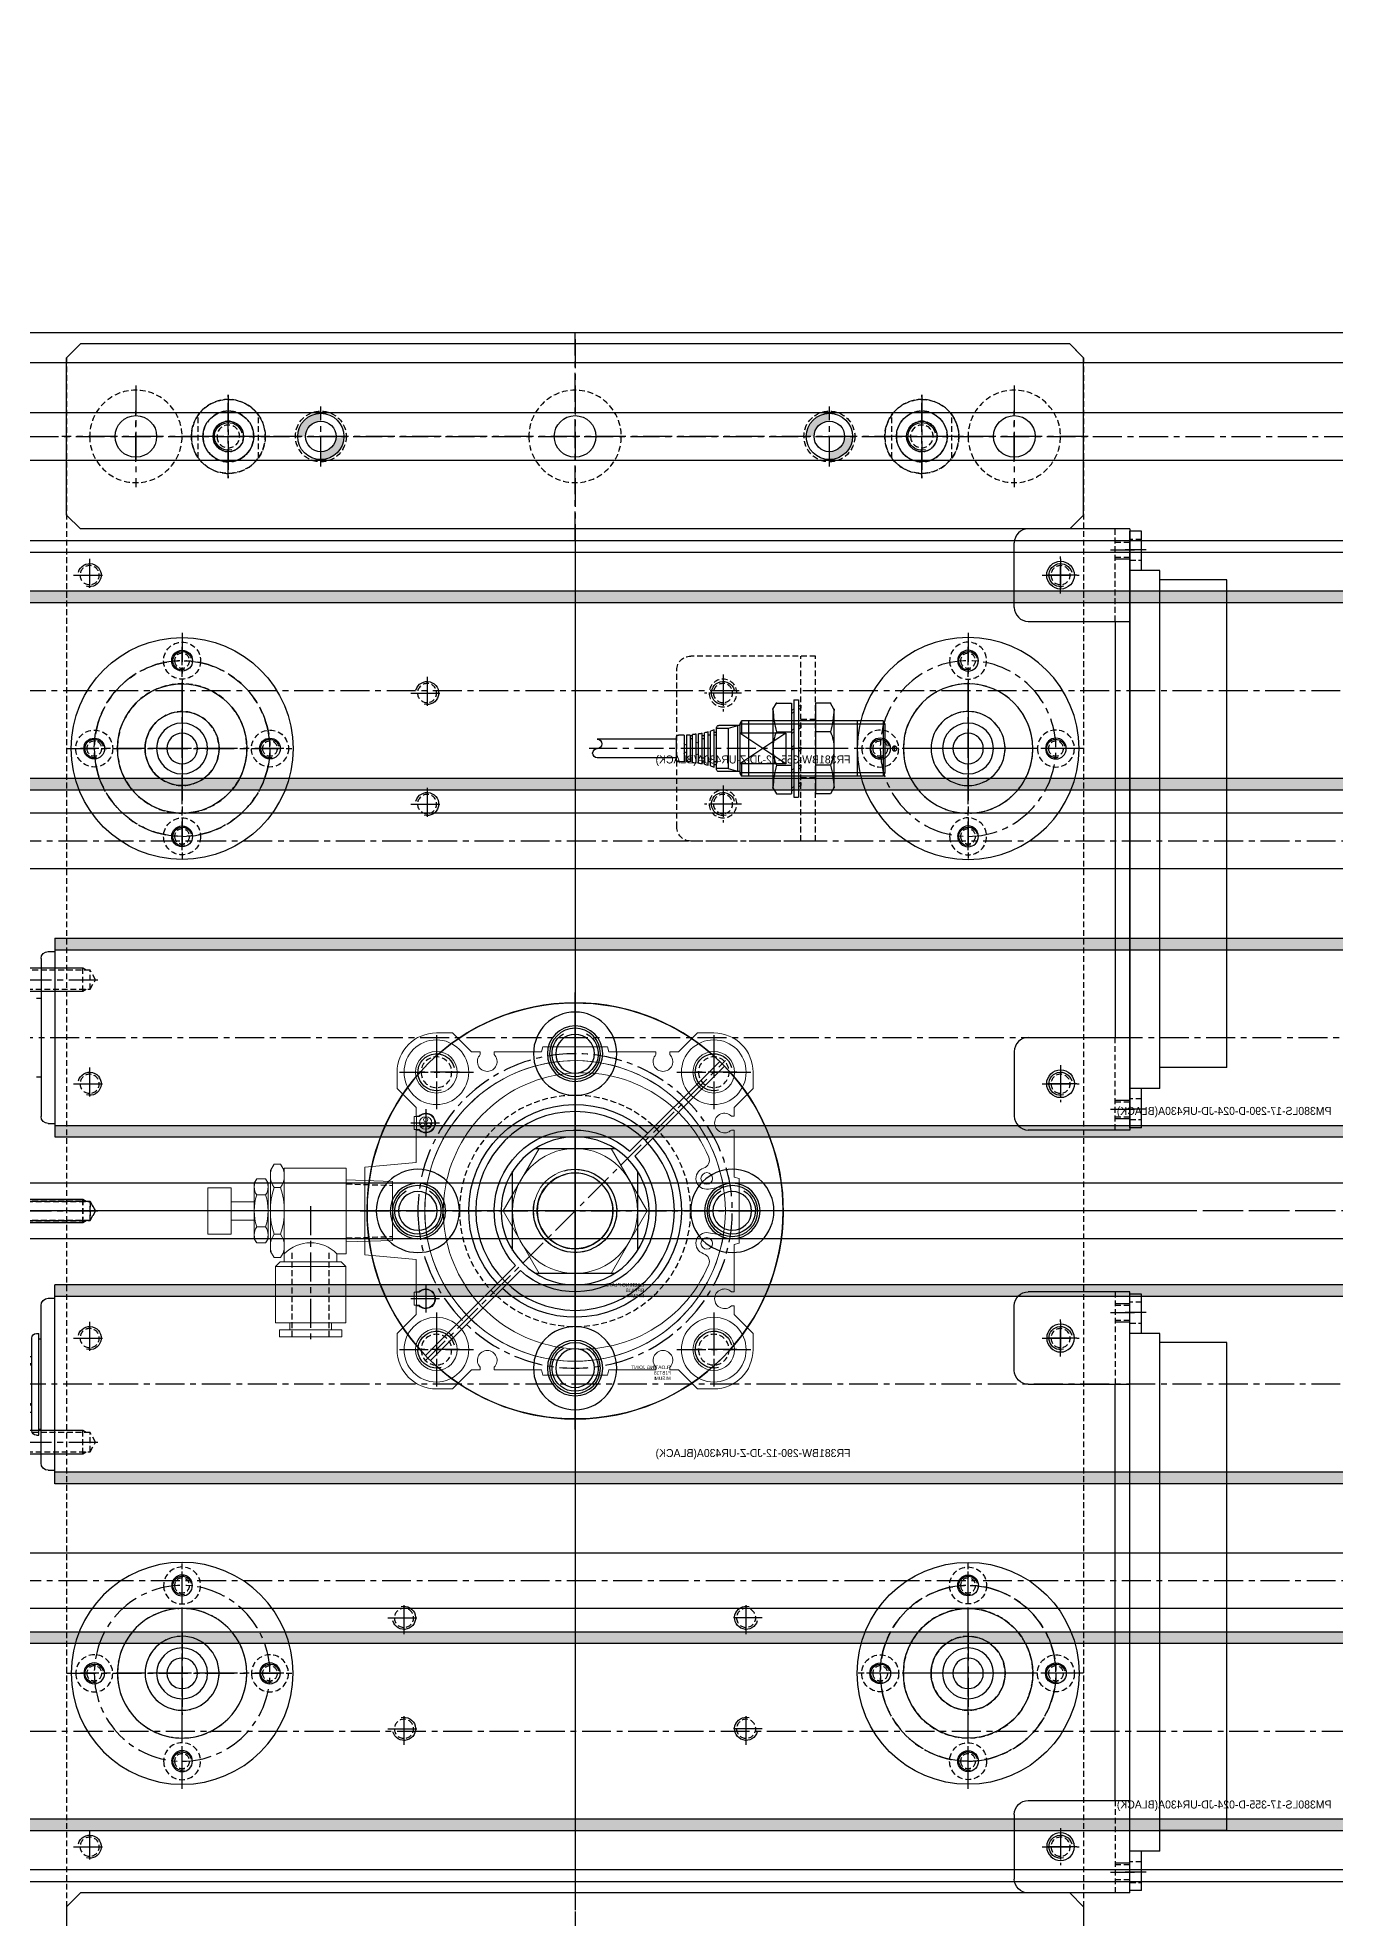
# Model space of a CAD drawing. Header units: inches. Extents: x 0 to 77285, y -118 to 40065.
# Drawn here: x 13046.4 to 13327.1, y 23027.6 to 23434.3 of the extents above; entities that cross this region are included whole.
import ezdxf
from ezdxf.enums import TextEntityAlignment as Align

# ---------------------------------------------------------------- set-up
doc = ezdxf.new("R2010")
doc.units = ezdxf.units.IN
doc.header["$LTSCALE"] = 5
doc.header["$MEASUREMENT"] = 0
doc.linetypes.add('CENTER', pattern=[2, 1.25, -0.25, 0.25, -0.25])
doc.linetypes.add('HIDDEN', pattern=[0.375, 0.25, -0.125])
for name, color, linetype in [('11', 1, 'CENTER'), ('22', 2, 'HIDDEN'), ('44', 4, 'Continuous'), ('55', 5, 'Continuous'), ('77', 40, 'HIDDEN'), ('99', 181, 'Continuous'), ('A', 8, 'Continuous'), ('AREA-HAT', 7, 'Continuous'), ('B', 123, 'Continuous'), ('BOM-T', 4, 'Continuous'), ('G', 231, 'Continuous'), ('T', 3, 'Continuous'), ('Y', 60, 'Continuous')]:
    doc.layers.add(name, color=color, linetype=linetype)
doc.layers.add('88', color=35, linetype='Continuous', lineweight=5)
doc.styles.add('SCI', font='')
doc.styles.get("Standard").update_dxf_attribs({"font": 'arial.ttf'})
doc.styles.get('SCI').set_extended_font_data('Gulim')
doc.dimstyles.new('SCH', dxfattribs={"dimtxt": 2.5, "dimasz": 2, "dimexe": 1.25, "dimexo": 0.625, "dimtad": 1, "dimdec": 8, "dimtxsty": 'SCI', "dimcen": 2.5, "dimclrd": 4, "dimclre": 4, "dimclrt": 7, "dimadec": 8, "dimazin": 2, "dimtfac": 1, "dimtdec": 8, "dimtmove": 0, "dimatfit": 3, "dimfxl": 1, "dimarcsym": 0})

# ---------------------------------------------------------------- blocks, each defined once
blk = doc.blocks.new('A$C9b97bfdd')
h = blk.add_hatch(color=256)
h.dxf.hatch_style = 1
h.paths.add_polyline_path([(355, 21.5), (0, 21.5), (0, 19), (355, 19)])
h.paths.add_polyline_path([(355, -19), (0, -19), (0, -21.5), (355, -21.5)])
for p, q in [((355, 21.5), (0, 21.5)), ((355, 19), (0, 19)), ((355, -19), (0, -19)), ((355, -21.5), (0, -21.5))]:
    blk.add_line(p, q)
at = {"layer": '11'}
blk.add_line((376, 0), (-23, 0), dxfattribs=at)
at = {"layer": '44', "style": 'SCI'}
blk.add_text('PM380LS-17-355-D-024-JD-UR430A(BLACK)', height=1.7308, dxfattribs=at).set_placement((37.11, -15.87), align=Align.MIDDLE_CENTER)
blk = doc.blocks.new('A$C42c8eb8e')
h = blk.add_hatch(color=256)
h.dxf.hatch_style = 1
h.paths.add_polyline_path([(295, -19), (5, -19), (5, -21.5), (295, -21.5)])
h.paths.add_polyline_path([(295, 21.5), (5, 21.5), (5, 19), (295, 19)])
for p, q in [((295, 21.5), (5, 21.5)), ((295, 21.5), (295, -21.5)), ((295, 19), (5, 19)), ((296.46, 18.6), (295, 18.6)), ((298, 17.06), (298, -17.06)), ((299, 8.5), (298, 8.5)), ((299, -8.5), (298, -8.5)), ((295, -19), (5, -19)), ((296.46, -18.6), (295, -18.6)), ((295, -21.5), (5, -21.5))]:
    blk.add_line(p, q)
for centre, start, end in [((296.46, 17.06), 0, 90), ((296.46, -17.06), 270, 0)]:
    blk.add_arc(centre, 1.54, start, end)
at = {"layer": '11'}
blk.add_line((316, 0), (-18, 0), dxfattribs=at)
at = {"layer": '44', "style": 'SCI'}
blk.add_text('PM380LS-17-290-D-024-JD-UR430A(BLACK)', height=1.7308, dxfattribs=at).set_placement((42.11, -15.87), align=Align.MIDDLE_CENTER)
blk = doc.blocks.new('A$C2e1bd1ee')
h = blk.add_hatch(color=256)
h.dxf.hatch_style = 1
h.paths.add_polyline_path([(355, 21.5), (0, 21.5), (0, 19), (355, 19)])
h.paths.add_polyline_path([(355, -19), (0, -19), (0, -21.5), (355, -21.5)])
for p, q in [((0, -21.5), (0, 21.5)), ((0, 21.5), (355, 21.5)), ((355, -21.5), (355, 21.5)), ((-3, -17.06), (-3, 17.06)), ((-1.46, 18.6), (0, 18.6)), ((0, 19), (355, 19)), ((356.46, 18.6), (355, 18.6)), ((358, -17.06), (358, 17.06)), ((-4, 8.5), (-3, 8.5)), ((358, 9.75), (358.5, 9.75)), ((358.5, -11), (358.5, 11)), ((359, 11), (358.5, 11)), ((360, -10), (360, 10)), ((-17, 5), (-16, 6)), ((-17, -5), (-17, 5)), ((-17, 4.47), (-5, 4.47)), ((-17, 4.47), (-5, -4.47)), ((-17, -4.47), (-5, 4.47)), ((-16, 6), (-5, 6)), ((-5, -7.5), (-5, 7.5)), ((371, 6), (360, 6)), ((372, 4.47), (360, 4.47)), ((372, 4.47), (360, -4.47)), ((372, -4.47), (360, 4.47)), ((372, 5), (371, 6)), ((372, -5), (372, 5)), ((-17, -4.47), (-5, -4.47)), ((-17, -5), (-16, -6)), ((-16, -6), (-5, -6)), ((372, -4.47), (360, -4.47)), ((371, -6), (360, -6)), ((372, -5), (371, -6)), ((-4, -8.5), (-3, -8.5)), ((358, -9.75), (358.5, -9.75)), ((359, -11), (358.5, -11)), ((-1.46, -18.6), (0, -18.6)), ((0, -19), (355, -19)), ((356.46, -18.6), (355, -18.6)), ((0, -21.5), (355, -21.5))]:
    blk.add_line(p, q)
for centre, radius, start, end in [((-1.46, 17.06), 1.54, 90, 180), ((356.46, 17.06), 1.54, 0, 90), ((-4, 7.5), 1, 90, 180), ((359, 10), 1, 0, 90), ((-4, -7.5), 1, 180, 270), ((359, -10), 1, 270, 0), ((-1.46, -17.06), 1.54, 180, 270), ((356.46, -17.06), 1.54, 270, 0)]:
    blk.add_arc(centre, radius, start, end)
at = {"layer": '11'}
blk.add_line((-18, 0), (373, 0), dxfattribs=at)
at = {"layer": '44', "style": 'SCI'}
blk.add_text('FR381BW-355-12-JD-Z-UR430A(BLACK)', height=1.7308, dxfattribs=at).set_placement((139.02, -14.86), align=Align.MIDDLE_CENTER)
blk = doc.blocks.new('A$C5f907870')
h = blk.add_hatch(color=256)
h.dxf.hatch_style = 1
h.paths.add_polyline_path([(290, 21.5), (0, 21.5), (0, 19), (290, 19)])
h.paths.add_polyline_path([(290, -19), (0, -19), (0, -21.5), (290, -21.5)])
for p, q in [((0, -21.5), (0, 21.5)), ((0, 21.5), (290, 21.5)), ((290, -21.5), (290, 21.5)), ((-3, -17.06), (-3, 17.06)), ((-1.46, 18.6), (0, 18.6)), ((0, 19), (290, 19)), ((291.46, 18.6), (290, 18.6)), ((293, -17.06), (293, 17.06)), ((-4, 8.5), (-3, 8.5)), ((293, 9.75), (293.5, 9.75)), ((293.5, -11), (293.5, 11)), ((294, 11), (293.5, 11)), ((295, -10), (295, 10)), ((-17, 5), (-16, 6)), ((-17, -5), (-17, 5)), ((-17, 4.47), (-5, 4.47)), ((-17, 4.47), (-5, -4.47)), ((-17, -4.47), (-5, 4.47)), ((-16, 6), (-5, 6)), ((-5, -7.5), (-5, 7.5)), ((306, 6), (295, 6)), ((307, 4.47), (295, 4.47)), ((307, 4.47), (295, -4.47)), ((307, -4.47), (295, 4.47)), ((307, 5), (306, 6)), ((307, -5), (307, 5)), ((-17, -4.47), (-5, -4.47)), ((-17, -5), (-16, -6)), ((-16, -6), (-5, -6)), ((307, -4.47), (295, -4.47)), ((306, -6), (295, -6)), ((307, -5), (306, -6)), ((-4, -8.5), (-3, -8.5)), ((293, -9.75), (293.5, -9.75)), ((294, -11), (293.5, -11)), ((-1.46, -18.6), (0, -18.6)), ((0, -19), (290, -19)), ((291.46, -18.6), (290, -18.6)), ((0, -21.5), (290, -21.5))]:
    blk.add_line(p, q)
for centre, radius, start, end in [((-1.46, 17.06), 1.54, 90, 180), ((291.46, 17.06), 1.54, 0, 90), ((-4, 7.5), 1, 90, 180), ((294, 10), 1, 0, 90), ((-4, -7.5), 1, 180, 270), ((294, -10), 1, 270, 0), ((-1.46, -17.06), 1.54, 180, 270), ((291.46, -17.06), 1.54, 270, 0)]:
    blk.add_arc(centre, radius, start, end)
at = {"layer": '11'}
blk.add_line((-18, 0), (308, 0), dxfattribs=at)
at = {"layer": '44', "style": 'SCI'}
blk.add_text('FR381BW-290-12-JD-Z-UR430A(BLACK)', height=1.7308, dxfattribs=at).set_placement((139.02, -14.86), align=Align.MIDDLE_CENTER)
blk = doc.blocks.new('A$C8ed1b21d')
for p, q in [((367, 0), (0, 0)), ((367, 0), (367, -72.5)), ((0, 0), (0, -285)), ((367, -72.5), (310, -72.5)), ((302, -80.5), (302, -204.5)), ((367, -212.5), (310, -212.5)), ((367, -285), (367, -212.5)), ((0, -285), (367, -285))]:
    blk.add_line(p, q)
for centre, radius in [((98.5, -42.5, 0), 5.5), ((98.5, -42.5, 0), 3.3), ((268.5, -42.5, 0), 5.5), ((268.5, -42.5, 0), 3.3), ((183.5, -108.5), 9), ((183.5, -108.5), 5.5), ((149.5, -142.5), 9), ((217.5, -142.5), 9), ((149.5, -142.5), 5.5), ((217.5, -142.5), 5.5), ((183.5, -176.5), 9), ((183.5, -176.5), 5.5), ((98.5, -242.5, 0), 5.5), ((98.5, -242.5, 0), 3.3), ((268.5, -242.5, 0), 5.5), ((268.5, -242.5, 0), 3.3)]:
    blk.add_circle(centre, radius)
for centre, start, end in [((310, -80.5), 90, 180), ((310, -204.5), 180, 270)]:
    blk.add_arc(centre, 8, start, end)
at = {"layer": '11'}
for p, q in [((183.5, 1), (183.5, -286)), ((-1, -7.5), (15.79, -7.5)), ((368, -10), (351.21, -10)), ((98.5, -33.5, 0), (98.5, -51.5, 0)), ((268.5, -33.5, 0), (268.5, -51.5, 0)), ((89.5, -42.5, 0), (107.5, -42.5, 0)), ((259.5, -42.5, 0), (277.5, -42.5, 0)), ((368, -62.5), (351.21, -62.5)), ((303, -92.5), (286.21, -92.5)), ((-1, -97.5), (15.79, -97.5)), ((-1, -142.5), (368, -142.5)), ((303, -142.5), (286.21, -142.5)), ((-1, -187.5), (15.79, -187.5)), ((303, -192.5), (286.21, -192.5)), ((368, -222.5), (351.21, -222.5)), ((98.5, -233.5, 0), (98.5, -251.5, 0)), ((268.5, -233.5, 0), (268.5, -251.5, 0)), ((89.5, -242.5, 0), (107.5, -242.5, 0)), ((259.5, -242.5, 0), (277.5, -242.5, 0)), ((368, -275), (351.21, -275)), ((-1, -277.5), (15.79, -277.5))]:
    blk.add_line(p, q, dxfattribs=at)
blk.add_circle((183.5, -142.5), 34, dxfattribs=at)
at = {"layer": '22'}
for p, q in [((0, -5.43), (13.6, -5.43)), ((12, -5), (12, -10)), ((13.6, -5.43), (14.79, -7.5)), ((13.6, -5.43), (13.6, -9.57)), ((14.79, -7.5), (13.6, -9.57)), ((352.21, -10), (353.4, -7.93)), ((353.4, -7.93), (367, -7.93)), ((353.4, -12.07), (353.4, -7.93)), ((355, -12.5), (355, -7.5)), ((13.6, -9.57), (0, -9.57)), ((353.4, -12.07), (352.21, -10)), ((367, -12.07), (353.4, -12.07)), ((352.21, -62.5), (353.4, -60.43)), ((353.4, -60.43), (367, -60.43)), ((353.4, -64.57), (353.4, -60.43)), ((355, -65), (355, -60)), ((353.4, -64.57), (352.21, -62.5)), ((367, -64.57), (353.4, -64.57)), ((287.21, -92.5), (288.4, -90.43)), ((288.4, -94.57), (287.21, -92.5)), ((288.4, -90.43), (302, -90.43)), ((288.4, -94.57), (288.4, -90.43)), ((290, -95), (290, -90)), ((0, -95.43), (13.6, -95.43)), ((12, -95), (12, -100)), ((13.6, -95.43), (14.79, -97.5)), ((13.6, -95.43), (13.6, -99.57)), ((14.79, -97.5), (13.6, -99.57)), ((302, -94.57), (288.4, -94.57)), ((13.6, -99.57), (0, -99.57)), ((287.21, -142.5), (288.4, -140.43)), ((288.4, -140.43), (302, -140.43)), ((288.4, -144.57), (288.4, -140.43)), ((290, -145), (290, -140)), ((288.4, -144.57), (287.21, -142.5)), ((302, -144.57), (288.4, -144.57)), ((0, -185.43), (13.6, -185.43)), ((12, -185), (12, -190)), ((13.6, -185.43), (14.79, -187.5)), ((13.6, -185.43), (13.6, -189.57)), ((13.6, -189.57), (0, -189.57)), ((14.79, -187.5), (13.6, -189.57)), ((287.21, -192.5), (288.4, -190.43)), ((288.4, -190.43), (302, -190.43)), ((288.4, -194.57), (288.4, -190.43)), ((290, -195), (290, -190)), ((288.4, -194.57), (287.21, -192.5)), ((302, -194.57), (288.4, -194.57)), ((352.21, -222.5), (353.4, -220.43)), ((353.4, -224.57), (352.21, -222.5)), ((353.4, -220.43), (367, -220.43)), ((353.4, -224.57), (353.4, -220.43)), ((355, -225), (355, -220)), ((367, -224.57), (353.4, -224.57)), ((355, -277.5), (355, -272.5)), ((0, -275.43), (13.6, -275.43)), ((12, -275), (12, -280)), ((13.6, -275.43), (14.79, -277.5)), ((13.6, -275.43), (13.6, -279.57)), ((352.21, -275), (353.4, -272.93)), ((353.4, -277.07), (352.21, -275)), ((353.4, -272.93), (367, -272.93)), ((353.4, -277.07), (353.4, -272.93)), ((13.6, -279.57), (0, -279.57)), ((14.79, -277.5), (13.6, -279.57)), ((367, -277.07), (353.4, -277.07))]:
    blk.add_line(p, q, dxfattribs=at)
for centre in [(98.5, -42.5, 0), (268.5, -42.5, 0), (98.5, -242.5, 0), (268.5, -242.5, 0)]:
    blk.add_circle(centre, 8, dxfattribs=at)
at = {"layer": 'T'}
for p, q in [((0, -5), (12, -5)), ((12, -5), (12.75, -5.43)), ((354.25, -7.93), (355, -7.5)), ((355, -7.5), (367, -7.5)), ((12, -10), (0, -10)), ((12.75, -9.57), (12, -10)), ((355, -12.5), (354.25, -12.07)), ((367, -12.5), (355, -12.5)), ((354.25, -60.43), (355, -60)), ((355, -60), (367, -60)), ((355, -65), (354.25, -64.57)), ((367, -65), (355, -65)), ((289.25, -90.43), (290, -90)), ((290, -90), (302, -90)), ((0, -95), (12, -95)), ((12, -95), (12.75, -95.43)), ((290, -95), (289.25, -94.57)), ((302, -95), (290, -95)), ((12, -100), (0, -100)), ((12.75, -99.57), (12, -100)), ((289.25, -140.43), (290, -140)), ((290, -140), (302, -140)), ((290, -145), (289.25, -144.57)), ((302, -145), (290, -145)), ((0, -185), (12, -185)), ((12, -185), (12.75, -185.43)), ((12, -190), (0, -190)), ((12.75, -189.57), (12, -190)), ((289.25, -190.43), (290, -190)), ((290, -190), (302, -190)), ((290, -195), (289.25, -194.57)), ((302, -195), (290, -195)), ((354.25, -220.43), (355, -220)), ((355, -220), (367, -220)), ((355, -225), (354.25, -224.57)), ((367, -225), (355, -225)), ((354.25, -272.93), (355, -272.5)), ((355, -272.5), (367, -272.5)), ((0, -275), (12, -275)), ((12, -275), (12.75, -275.43)), ((12, -280), (0, -280)), ((12.75, -279.57), (12, -280)), ((355, -277.5), (354.25, -277.07)), ((367, -277.5), (355, -277.5))]:
    blk.add_line(p, q, dxfattribs=at)
blk = doc.blocks.new('A$Cb8b4a96a')
for p, q in [((0, -6), (0, 6)), ((0, 6), (367, 6)), ((367, -6), (367, 6)), ((0, -6), (367, -6))]:
    blk.add_line(p, q)
at = {"layer": '11'}
blk.add_line((-1, 0), (368, 0), dxfattribs=at)
at = {"layer": '22'}
for p, q in [((0, 2.07), (13.6, 2.07)), ((12, 2.5), (12, -2.5)), ((13.6, 2.07), (14.79, 0)), ((13.6, 2.07), (13.6, -2.07)), ((14.79, 0), (13.6, -2.07)), ((353.4, 2.07), (352.21, 0)), ((352.21, 0), (353.4, -2.07)), ((367, 2.07), (353.4, 2.07)), ((353.4, 2.07), (353.4, -2.07)), ((355, 2.5), (355, -2.5)), ((13.6, -2.07), (0, -2.07)), ((353.4, -2.07), (367, -2.07))]:
    blk.add_line(p, q, dxfattribs=at)
at = {"layer": 'T'}
for p, q in [((0, 2.5), (12, 2.5)), ((12, 2.5), (12.75, 2.07)), ((355, 2.5), (354.25, 2.07)), ((367, 2.5), (355, 2.5)), ((12, -2.5), (0, -2.5)), ((12.75, -2.07), (12, -2.5)), ((354.25, -2.07), (355, -2.5)), ((355, -2.5), (367, -2.5))]:
    blk.add_line(p, q, dxfattribs=at)
blk = doc.blocks.new('A$C873b79c8')
for p, q in [((0, -6), (0, 6)), ((0, 6), (302, 6, 0)), ((302, -6, 0), (302, 6, 0)), ((0, -6), (302, -6, 0))]:
    blk.add_line(p, q)
at = {"layer": '11'}
blk.add_line((-1, 0), (303, 0, 0), dxfattribs=at)
at = {"layer": '22'}
for p, q in [((0, 2.07), (13.6, 2.07)), ((12, 2.5), (12, -2.5)), ((13.6, 2.07), (14.79, 0)), ((13.6, 2.07), (13.6, -2.07)), ((14.79, 0), (13.6, -2.07)), ((288.4, 2.07, 0), (287.21, 0, 0)), ((287.21, 0, 0), (288.4, -2.07, 0)), ((302, 2.07, 0), (288.4, 2.07, 0)), ((288.4, 2.07, 0), (288.4, -2.07, 0)), ((290, 2.5, 0), (290, -2.5, 0)), ((13.6, -2.07), (0, -2.07)), ((288.4, -2.07, 0), (302, -2.07, 0))]:
    blk.add_line(p, q, dxfattribs=at)
at = {"layer": 'T'}
for p, q in [((0, 2.5), (12, 2.5)), ((12, 2.5), (12.75, 2.07)), ((290, 2.5, 0), (289.25, 2.07, 0)), ((302, 2.5, 0), (290, 2.5, 0)), ((12, -2.5), (0, -2.5)), ((12.75, -2.07), (12, -2.5)), ((289.25, -2.07, 0), (290, -2.5, 0)), ((290, -2.5, 0), (302, -2.5, 0))]:
    blk.add_line(p, q, dxfattribs=at)
blk = doc.blocks.new('A$Cabf963c1')
for p, q in [((-110, 184.5), (-107, 187.5)), ((-107, 187.5), (107, 187.5)), ((107, 187.5), (110, 184.5)), ((-110, 184.5), (-110, -184.5)), ((110, 184.5), (110, -184.5)), ((-110, -184.5), (-107, -187.5)), ((107, -187.5), (110, -184.5)), ((-107, -187.5), (107, -187.5))]:
    blk.add_line(p, q)
for centre, radius in [((-95, 167.5), 10), ((-75, 167.5), 8), ((0, 167.5), 10), ((75, 167.5), 8), ((95, 167.5), 10), ((-75, 167.5), 3.3), ((75, 167.5), 3.3), ((-105, 137.5, 0), 2.07), ((105, 137.5, 0), 2.07), ((-85, 119, 0), 1.62), ((85, 119, 0), 1.62), ((-85, 100, 0), 14), ((-32, 112, 0), 2.07), ((32, 112, 0), 2.07), ((85, 100, 0), 14), ((-104, 100, 0), 1.62), ((-66, 100, 0), 1.62), ((66, 100, 0), 1.62), ((104, 100, 0), 1.62), ((-32, 88, 0), 2.07), ((32, 88, 0), 2.07), ((-85, 81, 0), 1.62), ((85, 81, 0), 1.62), ((-30, 30), 3.32), ((30, 30), 3.32), ((-105, 27.5, 0), 2.07), ((105, 27.5, 0), 2.07), ((0, 0), 25), ((-105, -27.5, 0), 2.07), ((-30, -30), 3.32), ((30, -30), 3.32), ((105, -27.5, 0), 2.07), ((-85, -81, 0), 1.62), ((85, -81, 0), 1.62), ((-85, -100, 0), 14), ((-37, -88, 0), 2.07), ((37, -88, 0), 2.07), ((85, -100, 0), 14), ((-104, -100, 0), 1.62), ((-66, -100, 0), 1.62), ((66, -100, 0), 1.62), ((104, -100, 0), 1.62), ((-37, -112, 0), 2.07), ((37, -112, 0), 2.07), ((-85, -119, 0), 1.62), ((85, -119, 0), 1.62), ((-105, -137.5, 0), 2.07), ((105, -137.5, 0), 2.07), ((-95, -167.5, 0), 10), ((0, -167.5), 10), ((95, -167.5), 10), ((-75, -167.5), 8), ((75, -167.5), 8), ((-75, -167.5), 3.3), ((75, -167.5), 3.3)]:
    blk.add_circle(centre, radius)
at = {"layer": '11'}
for p, q in [((0, 188.5), (0, -188.5)), ((-95, 178.5), (-95, 156.5)), ((-75, 176.5), (-75, 158.5)), ((75, 176.5), (75, 158.5)), ((95, 178.5), (95, 156.5)), ((-111, 167.5), (111, 167.5)), ((-105, 141, 0), (-105, 134, 0)), ((105, 141, 0), (105, 134, 0)), ((-108.5, 137.5, 0), (-101.5, 137.5, 0)), ((108.5, 137.5, 0), (101.5, 137.5, 0)), ((-85, 78, 0), (-85, 122, 0)), ((85, 78, 0), (85, 122, 0)), ((-32, 115.5, 0), (-32, 108.5, 0)), ((32, 115.5, 0), (32, 108.5, 0)), ((-35.5, 112, 0), (-28.5, 112, 0)), ((35.5, 112, 0), (28.5, 112, 0)), ((-107, 100, 0), (-63, 100, 0)), ((63, 100, 0), (107, 100, 0)), ((-32, 91.5, 0), (-32, 84.5, 0)), ((32, 91.5, 0), (32, 84.5, 0)), ((-35.5, 88, 0), (-28.5, 88, 0)), ((35.5, 88, 0), (28.5, 88, 0)), ((-30, 35), (-30, 25)), ((30, 35), (30, 25)), ((-105, 31, 0), (-105, 24, 0)), ((-35, 30), (-25, 30)), ((25, 30), (35, 30)), ((105, 31, 0), (105, 24, 0)), ((-108.5, 27.5, 0), (-101.5, 27.5, 0)), ((108.5, 27.5, 0), (101.5, 27.5, 0)), ((-126, 0), (116, 0)), ((-105, -24, 0), (-105, -31, 0)), ((105, -24, 0), (105, -31, 0)), ((-108.5, -27.5, 0), (-101.5, -27.5, 0)), ((-30, -25), (-30, -35)), ((30, -25), (30, -35)), ((108.5, -27.5, 0), (101.5, -27.5, 0)), ((-35, -30), (-25, -30)), ((25, -30), (35, -30)), ((-85, -122, 0), (-85, -78, 0)), ((85, -122, 0), (85, -78, 0)), ((-37, -91.5, 0), (-37, -84.5, 0)), ((37, -91.5, 0), (37, -84.5, 0)), ((-40.5, -88, 0), (-33.5, -88, 0)), ((40.5, -88, 0), (33.5, -88, 0)), ((-107, -100, 0), (-63, -100, 0)), ((63, -100, 0), (107, -100, 0)), ((-37, -115.5, 0), (-37, -108.5, 0)), ((37, -115.5, 0), (37, -108.5, 0)), ((-40.5, -112, 0), (-33.5, -112, 0)), ((40.5, -112, 0), (33.5, -112, 0)), ((-105, -134, 0), (-105, -141, 0)), ((105, -134, 0), (105, -141, 0)), ((-108.5, -137.5, 0), (-101.5, -137.5, 0)), ((108.5, -137.5, 0), (101.5, -137.5, 0)), ((-95, -156.5, 0), (-95, -178.5, 0)), ((-75, -176.5), (-75, -158.5)), ((75, -176.5), (75, -158.5)), ((95, -156.5), (95, -178.5)), ((-111, -167.5), (111, -167.5))]:
    blk.add_line(p, q, dxfattribs=at)
for centre in [(-85, 100, 0), (85, 100, 0), (-85, -100, 0), (85, -100, 0)]:
    blk.add_circle(centre, 19, dxfattribs=at)
at = {"layer": '22'}
for centre in [(-75, 167.5), (75, 167.5), (-75, -167.5), (75, -167.5)]:
    blk.add_circle(centre, 5.5, dxfattribs=at)
at = {"layer": 'T'}
for centre, radius, start, end in [((-105, 137.5, 0), 2.5, 255, 165), ((105, 137.5, 0), 2.5, 15, 285), ((-85, 119, 0), 2, 255, 165), ((85, 119, 0), 2, 255, 165), ((-32, 112, 0), 2.5, 255, 165), ((32, 112, 0), 2.5, 15, 285), ((-104, 100, 0), 2, 255, 165), ((-66, 100, 0), 2, 255, 165), ((66, 100, 0), 2, 255, 165), ((104, 100, 0), 2, 255, 165), ((-32, 88, 0), 2.5, 255, 165), ((32, 88, 0), 2.5, 15, 285), ((-85, 81, 0), 2, 255, 165), ((85, 81, 0), 2, 255, 165), ((-30, 30), 4, 255, 165), ((30, 30), 4, 255, 165), ((-105, 27.5, 0), 2.5, 255, 165), ((105, 27.5, 0), 2.5, 15, 285), ((-105, -27.5, 0), 2.5, 255, 165), ((-30, -30), 4, 255, 165), ((30, -30), 4, 255, 165), ((105, -27.5, 0), 2.5, 15, 285), ((-85, -81, 0), 2, 255, 165), ((85, -81, 0), 2, 255, 165), ((-37, -88, 0), 2.5, 195, 105), ((37, -88, 0), 2.5, 75, 345), ((-104, -100, 0), 2, 255, 165), ((-66, -100, 0), 2, 255, 165), ((66, -100, 0), 2, 255, 165), ((104, -100, 0), 2, 255, 165), ((-37, -112, 0), 2.5, 195, 105), ((37, -112, 0), 2.5, 75, 345), ((-85, -119, 0), 2, 255, 165), ((85, -119, 0), 2, 255, 165), ((-105, -137.5, 0), 2.5, 255, 165), ((105, -137.5, 0), 2.5, 15, 285)]:
    blk.add_arc(centre, radius, start, end, dxfattribs=at)
blk = doc.blocks.new('A$C8cd69f33')
for centre, radius in [((0, 0), 24), ((0, 19), 2.25), ((0, 0), 14), ((0, 0), 8), ((-19, 0), 2.25), ((19, 0), 2.25), ((0, -19), 2.25)]:
    blk.add_circle(centre, radius)
at = {"layer": '11'}
for p, q in [((0, 25), (0, -25)), ((-25, 0), (25, 0))]:
    blk.add_line(p, q, dxfattribs=at)
blk.add_circle((0, 0), 19, dxfattribs=at)
at = {"layer": '22'}
for centre in [(0, 19), (-19, 0), (19, 0), (0, -19)]:
    blk.add_circle(centre, 4, dxfattribs=at)
blk = doc.blocks.new('A$Cb7150516E')
for p, q in [((15, 100), (-7, 100)), ((15, 100), (11.8, 100)), ((11.8, 100), (11.8, 100)), ((15, 100), (15, -30)), ((-10, 83), (-10, 97)), ((-7, 80), (15, 80)), ((11.8, 80), (11.8, -10)), ((-7, -10), (15, -10)), ((-10, -13), (-10, -27)), ((15, -30), (-7, -30)), ((15, -30), (11.8, -30)), ((11.8, -30), (11.8, -30))]:
    blk.add_line(p, q)
for centre in [(0, 90), (0, -20)]:
    blk.add_circle(centre, 3)
for centre, start, end in [((-7, 97), 90, 180), ((-7, 83), 180, 270), ((-7, -13), 90, 180), ((-7, -27), 180, 270)]:
    blk.add_arc(centre, 3, start, end)
at = {"layer": '11'}
for p, q in [((0, 86), (0, 94)), ((10.8, 95.5), (16, 95.5)), ((-4, 90), (4, 90)), ((0, -16), (0, -24)), ((-4, -20), (4, -20)), ((10.8, -25.51), (16, -25.51))]:
    blk.add_line(p, q, dxfattribs=at)
at = {"layer": '22'}
for p, q in [((11.8, 80), (11.8, 100)), ((11.8, 97.12), (15, 97.12)), ((11.8, 93.88), (15, 93.88)), ((11.8, -30), (11.8, -10)), ((11.8, -23.88), (15, -23.88)), ((11.8, -27.13), (15, -27.13))]:
    blk.add_line(p, q, dxfattribs=at)
at = {"layer": 'T'}
for p, q in [((11.8, 97.5), (15, 97.5)), ((11.8, 93.5), (15, 93.5)), ((11.8, -23.51), (15, -23.51)), ((11.8, -27.51), (15, -27.51))]:
    blk.add_line(p, q, dxfattribs=at)
blk = doc.blocks.new('A$C09808f4cE')
for p, q in [((64.5, 0), (-64.5, 0)), ((56, -6.5), (56, 0)), ((64.5, -2.5), (64.5, 0)), ((-64.5, -2.5), (-64.5, 0)), ((-56, -2.5), (-64.5, -2.5)), ((-56, -6.5), (-56, 0)), ((64.5, -2.5), (56, -2.5)), ((56, -6.5), (-56, -6.5)), ((-54, -21), (-54, -6.5)), ((51.5, -21), (51.5, -6.5)), ((51.5, -21), (-54, -21))]:
    blk.add_line(p, q)
at = {"layer": '11'}
for p, q in [((-60.5, -3.5), (-60.5, 1)), ((60.5, -3.5), (60.5, 1))]:
    blk.add_line(p, q, dxfattribs=at)
at = {"layer": '22'}
for p, q in [((-62.75, -2.5), (-62.75, 0)), ((-58.25, 0), (-58.25, -2.5)), ((58.25, -2.5), (58.25, 0)), ((62.75, 0), (62.75, -2.5))]:
    blk.add_line(p, q, dxfattribs=at)
blk = doc.blocks.new('A$C155e952e')
for p, q in [((-4, 18.31), (-3.24, 19.63)), ((-4, 18.31), (-4, 1.31)), ((-3.24, 19.63), (0, 19.63)), ((0, 19.63), (0, 0)), ((-3.24, 13.41), (0, 13.41)), ((-3.24, 6.22), (0, 6.22)), ((-4, 1.31), (-3.24, 0)), ((-3.24, 0), (0, 0))]:
    blk.add_line(p, q)
for centre, radius, start, end in [((17.82, 19.18), 21.84, 182.2649, 195.323), ((4.92, 9.81), 8.92, 156.1938, 179.9413), ((4.92, 9.82), 8.92, 180.0587, 203.8062), ((17.82, 0.45), 21.84, 164.677, 177.7351)]:
    blk.add_arc(centre, radius, start, end)
for p in [(-4, 18.31), (-4, 18.31), (-3.24, 19.63), (-4, 1.31)]:
    blk.add_point(p)
blk = doc.blocks.new('A$C8b6cfe8f')
for p, q in [((0, 9.4), (0.5, 9.1)), ((0, 9.4), (0, 8.76)), ((0, 8.76), (0.5, 8.46)), ((0.5, 10.5), (0.5, -10.5)), ((1.5, 10.5), (0.5, 10.5)), ((1.5, 10.5), (1.5, -10.5)), ((1.5, 8.51), (2, 8.22)), ((2, 8.22), (2, 7.58)), ((0, 5.09), (0, 4.45)), ((0, 5.09), (0.5, 4.79)), ((0, 4.45), (0.5, 4.15)), ((1.5, 7.87), (2, 7.58)), ((1.5, 4.2), (2, 3.91)), ((0, 0.32), (0, -0.32)), ((0, 0.32), (0.5, 0.03)), ((1.5, 3.56), (2, 3.27)), ((1.5, 0.61), (2, 0.32)), ((2, 3.91), (2, 3.27)), ((2, 0.32), (2, -0.32)), ((0, -0.32), (0.5, -0.61)), ((0, -3.53), (0, -4.17)), ((0, -3.53), (0.5, -3.83)), ((1.5, -0.03), (2, -0.32)), ((0, -4.17), (0.5, -4.47)), ((0, -7.37), (0, -8.01)), ((0, -7.37), (0.5, -7.67)), ((0, -8.01), (0.5, -8.31)), ((1.5, -4.41), (2, -4.71)), ((1.5, -5.05), (2, -5.35)), ((2, -4.71), (2, -5.35)), ((1.5, -10.5), (0.5, -10.5)), ((1.5, -8.25), (2, -8.55)), ((1.5, -8.89), (2, -9.19)), ((2, -8.55), (2, -9.19))]:
    blk.add_line(p, q)
blk = doc.blocks.new('A$Ce7fb24a1')
for p, q in [((2.9, 5.25), (3.33, 6)), ((2.9, -5.25), (2.9, 5.25)), ((3.33, 6), (34, 6)), ((3.33, 6), (3.33, -6)), ((34.4, 5.3), (34, 6)), ((34, 6), (34, 3.32)), ((34.4, 5.3), (34.4, -5.3)), ((34.4, 5), (34.9, 5)), ((34.4, 5), (38.9, 5)), ((34.9, 5), (34.9, -5)), ((34.9, 4.92), (36.9, 4.3)), ((36.9, 4.3), (36.9, -4.3)), ((36.9, 4.3), (39.4, 4.3)), ((39.4, -4.5), (39.4, 4.5)), ((24.4, 3.32), (34.4, 3.32)), ((24.4, 3.32), (24.4, -3.32)), ((39.4, 3.5), (39.9, 3.5)), ((39.4, 2.9), (39.9, 2.9)), ((39.9, -4.05), (39.9, 4.05)), ((40.7, -3.76), (40.7, 3.76)), ((40.7, 2.9), (41.2, 2.9)), ((41.2, -3.6), (41.2, 3.6)), ((42, -3.39), (42, 3.39)), ((42, 2.75), (42.5, 2.75)), ((42, 2.07), (42.5, 2.07)), ((42.5, -3.29), (42.5, 3.29)), ((43.3, -3.15), (43.3, 3.15)), ((43.8, -3.09), (43.8, 3.1)), ((44.6, -3.03), (44.6, 3.03)), ((44.6, 2.75), (45.1, 2.75)), ((44.6, 2.07), (45.1, 2.07)), ((45.1, 2.9), (45.9, 2.9)), ((45.1, 2.9), (45.1, -2.9)), ((45.9, 2.9), (45.9, -2.9)), ((46.4, 2.9), (47.6, 2.9)), ((46.4, 2.9), (46.4, -2.9)), ((48.1, -2.4), (48.1, 2.4)), ((48.1, 2), (65.2, 2)), ((24.4, -3.32), (34.4, -3.32)), ((34, -3.32), (34, -6)), ((39.4, -2.9), (39.9, -2.9)), ((39.4, -3.5), (39.9, -3.5)), ((40.7, -2.9), (41.2, -2.9)), ((42, -2.08), (42.5, -2.08)), ((42, -2.75), (42.5, -2.75)), ((44.6, -2.08), (45.1, -2.08)), ((44.6, -2.75), (45.1, -2.75)), ((45.1, -2.9), (45.9, -2.9)), ((46.4, -2.9), (47.6, -2.9)), ((48.1, -2), (65.2, -2)), ((3.33, -6), (2.9, -5.25)), ((3.33, -6), (34, -6)), ((34.4, -5.3), (34, -6)), ((34.4, -5), (38.9, -5)), ((36.9, -4.3), (34.9, -4.92)), ((36.9, -4.3), (39.4, -4.3))]:
    blk.add_line(p, q)
for centre, radius, start, end in [((38.9, 4.5), 0.5, 0, 90), ((45.27, 17.52), 14.5, 248.279, 251.645), ((45.27, 17.52), 14.5, 253.714, 256.982), ((45.27, 17.52), 14.5, 259.002, 262.207), ((43.55, 1.45), 0.25, 180, 270), ((43.55, 1.45), 0.25, 270, 0), ((45.27, 17.52), 14.5, 264.196, 267.367), ((46.15, 1.05), 0.25, 180, 0), ((47.6, 2.4), 0.5, 0, 90), ((65.2, 1), 1, 90, 270), ((65.2, -1), 1, 270, 90), ((45.27, -17.52), 14.5, 108.355, 111.721), ((45.27, -17.52), 14.5, 103.018, 106.286), ((45.27, -17.52), 14.5, 97.7934, 100.998), ((43.55, -1.45), 0.25, 90, 180), ((43.55, -1.45), 0.25, 0, 90), ((45.27, -17.52), 14.5, 92.6334, 95.8036), ((46.15, -1.05), 0.25, 0, 180), ((47.6, -2.4), 0.5, 270, 0), ((38.9, -4.5), 0.5, 270, 0)]:
    blk.add_arc(centre, radius, start, end)
at = {"layer": '11'}
for p, q in [((0.9, -0.5), (0.9, 0.5)), ((0.9, 0), (66.93, 0))]:
    blk.add_line(p, q, dxfattribs=at)
blk.add_circle((0.9, 0), 0.5, dxfattribs=at)
at = {"layer": 'A'}
for p, q in [((9, 6), (9, -6)), ((32.5, 6), (32.5, -6)), ((24.4, 3.32), (34.4, -3.32)), ((24.4, -3.32), (34.4, 3.32))]:
    blk.add_line(p, q, dxfattribs=at)
at = {"layer": 'T'}
for p, q in [((2.9, 5.25), (34.4, 5.25)), ((2.9, -5.25), (34.4, -5.25))]:
    blk.add_line(p, q, dxfattribs=at)
blk = doc.blocks.new('A$C4cbbdcd7')
for p, q in [((0, -20), (0, 20)), ((0, 20), (27, 20, 0)), ((3.2, -20), (3.2, 20)), ((30, -17, 0), (30, 17, 0)), ((0, -20), (27, -20, 0))]:
    blk.add_line(p, q)
for centre in [(20, 12, 0), (20, -12, 0)]:
    blk.add_circle(centre, 3)
for centre, start, end in [((27, 17), 0, 90), ((27, -17), 270, 0)]:
    blk.add_arc(centre, 3, start, end)
at = {"layer": '11'}
for p, q in [((20, 16, 0), (20, 8, 0)), ((16, 12, 0), (24, 12, 0)), ((-1, 0), (4.2, 0)), ((20, -8, 0), (20, -16, 0)), ((16, -12, 0), (24, -12, 0))]:
    blk.add_line(p, q, dxfattribs=at)
at = {"layer": '22'}
for p, q in [((0, 6.25), (3.2, 6.25)), ((3.2, -6.25), (0, -6.25))]:
    blk.add_line(p, q, dxfattribs=at)
blk = doc.blocks.new('A$C48e41ac9')
for centre, radius in [((0, 0), 45), ((0, 34), 6), ((-34, 0), 6), ((34, 0), 6), ((0, -34), 6)]:
    blk.add_circle(centre, radius)
at = {"layer": '11'}
for p, q in [((0, -47.25), (0, 47.25)), ((-47.25, 0), (47.25, 0))]:
    blk.add_line(p, q, dxfattribs=at)
blk.add_circle((0, 0), 34, dxfattribs=at)
at = {"layer": 'BOM-T', "color": 4}
for s, p in [('BACKING PLATE', (-14.89, -15.98)), ('BPFA18', (-14.89, -17.16)), ('MISUMI', (-14.89, -18.34))]:
    blk.add_text(s, height=0.75, dxfattribs=at).set_placement(p, align=Align.MIDDLE_LEFT)
blk = doc.blocks.new('A$C461d25e4')
for p, q in [((34.3, 20.4), (34.3, 17.6)), ((-15.59, 0), (-7.79, 13.5)), ((-7.79, 13.5), (7.79, 13.5)), ((7.79, 13.5), (15.59, 0)), ((63.68, 5.05), (65.12, 5.05)), ((-7.79, -13.5), (-15.59, 0)), ((15.59, 0), (7.79, -13.5)), ((66.94, 3.46), (68.86, 3.46)), ((74.4, 2), (69.4, 2)), ((66.94, -3.46), (68.86, -3.46)), ((74.4, -2), (69.4, -2)), ((63.68, -5.05), (65.12, -5.05)), ((49.6, -12), (64.8, -12)), ((51.5, -11), (51.5, -9.25)), ((62.9, -11), (62.9, -9.25)), ((7.79, -13.5), (-7.79, -13.5)), ((34.3, -17.6), (34.3, -20.4)), ((52.7, -25.7), (52.7, -24.2)), ((61.7, -25.7), (61.7, -24.2))]:
    blk.add_line(p, q)
for points in [[(7, -35.5), (7.29, -34.4), (17.5, -34.4), (17.5, -33.81, -2.42), (20.5, -33.81), (20.5, -34.4), (22.38, -34.4), (26.48, -38.5), (30, -38.5, 0.414), (38.5, -30), (38.5, -26.48), (34.4, -22.38), (34.4, -20.5), (33.8, -20.5, -2.42), (33.8, -17.5), (34.4, -17.5), (34.4, -10.47), (45.5, -9.5), (45.5, 9.5), (34.4, 10.47), (34.4, 17.5), (33.8, 17.5, -2.42), (33.8, 20.5), (34.4, 20.5), (34.4, 22.38), (38.5, 26.48), (38.5, 30, 0.414), (30, 38.5), (26.48, 38.5), (22.38, 34.4), (20.5, 34.4), (20.5, 33.8, -2.42), (17.5, 33.8), (17.5, 34.4), (7.29, 34.4), (7, 35.5), (-7, 35.5), (-7.29, 34.4), (-17.5, 34.4), (-17.5, 33.8, -2.42), (-20.5, 33.8), (-20.5, 34.4), (-22.38, 34.4), (-26.48, 38.5), (-30, 38.5, 0.414), (-38.5, 30), (-38.5, 26.48), (-34.4, 22.38), (-34.4, 20.5), (-33.81, 20.5, -2.42), (-33.81, 17.5), (-34.4, 17.5), (-34.4, 7.29), (-35.5, 7), (-35.5, -7), (-34.4, -7.29), (-34.4, -17.5), (-33.81, -17.5, -2.42), (-33.81, -20.5), (-34.4, -20.5), (-34.4, -22.38), (-38.5, -26.48), (-38.5, -30, 0.414), (-30, -38.5), (-26.48, -38.5), (-22.38, -34.4), (-20.5, -34.4), (-20.5, -33.81, -2.42), (-17.5, -33.81), (-17.5, -34.4), (-7.29, -34.4), (-7, -35.5), (7, -35.5)], [(-32.07, -5.26, 0.922), (32.5, 0, 0.922), (-32.07, 5.26), (-28.86, 4.73, 0.944), (-27.8, 9.26, -0.446), (-28.9, 11.62, -0.818), (28.5, 0, -0.818), (-28.9, -11.62, -0.446), (-27.8, -9.26, 0.944), (-28.86, -4.73)], [(34.8, 17.6), (33.73, 17.6, -2.448776), (33.73, 20.4), (34.8, 20.4)], [(49.5, 9.25), (62.9, 9.25), (62.9, -9.25, 0.414214), (51.5, -9.25), (49.5, -9.25)], [(63.68, 5.05, -0.309401), (63.68, 10.1), (65.12, 10.1, -0.309401), (65.12, 5.05, -0.154701), (65.12, -5.05, -0.309401), (65.12, -10.1), (63.68, -10.1, -0.309401), (63.68, -5.05, -0.154701)], [(66.94, 3.46, -0.309401), (66.94, 6.93), (68.86, 6.93, -0.309401), (68.86, 3.46, -0.154701), (68.86, -3.46, -0.309401), (68.86, -6.93), (66.94, -6.93, -0.309401), (66.94, -3.46, -0.154701)], [(34.8, -20.4), (33.73, -20.4, -2.448776), (33.73, -17.6), (34.8, -17.6)]]:
    blk.add_lwpolyline(points, format="xyb", close=True)
for points in [[(63.68, 10.1), (62.9, 8.75), (62.9, -8.75), (63.68, -10.1)], [(65.12, 10.1), (65.9, 8.75), (65.9, -8.75), (65.12, -10.1)], [(49.5, 6.7), (39.5, 6.39), (39.5, -6.39), (49.5, -6.7)], [(66.94, 6.93), (66.4, 6), (66.4, -6), (66.94, -6.93)], [(68.86, 6.93), (69.4, 6), (69.4, -6), (68.86, -6.93)]]:
    blk.add_lwpolyline(points)
for points in [[(65.9, 6), (66.4, 6), (66.4, -6), (65.9, -6)], [(74.4, 5), (79.4, 5), (79.4, -5), (74.4, -5)], [(49.6, -12), (50.6, -11), (63.8, -11), (64.8, -12), (64.8, -24.2), (64.8, -24.2), (49.6, -24.2), (49.6, -24.2)], [(50.45, -25.7), (63.95, -25.7), (63.95, -27.2), (50.45, -27.2)]]:
    blk.add_lwpolyline(points, close=True)
for centre, radius in [((-30, 30), 7), ((30, 30), 7), ((-30, 30), 4.5), ((30, 30), 4.5), ((0, 0), 32.5), ((32.3, 19), 1.35), ((31.65, 18.62), 0.45), ((32.3, 19.75), 0.45), ((32.95, 18.62), 0.45), ((0, 0), 13.5), ((-28.48, 7.03), 1.25), ((0, 0), 9), ((-28.48, -7.03), 1.25), ((-30, -30), 7), ((30, -30), 7), ((-30, -30), 4.5), ((30, -30), 4.5)]:
    blk.add_circle(centre, radius)
at = {"layer": '11'}
for p, q in [((-30, 38), (-30, 22)), ((0, 39.5), (0, -39.5)), ((30, 38), (30, 22)), ((-22, 30), (-38, 30)), ((38, 30), (22, 30)), ((32.3, 22), (32.3, 16)), ((29.3, 19), (36.38, 19)), ((46.5, 0), (-39.5, 0)), ((38.5, 0), (80.4, 0)), ((57.2, 1), (57.2, -28.2)), ((32.3, -16), (32.3, -22)), ((29.3, -19), (36.38, -19)), ((-30, -22), (-30, -38)), ((30, -22), (30, -38)), ((-22, -30), (-38, -30)), ((38, -30), (22, -30))]:
    blk.add_line(p, q, dxfattribs=at)
at = {"layer": '22'}
for p, q in [((49.5, 5.85), (39.5, 5.53)), ((49.5, -5.85), (39.5, -5.53)), ((53.2, -27.2), (53.2, -8.7)), ((61.2, -27.2), (61.2, -8.7))]:
    blk.add_line(p, q, dxfattribs=at)
at = {"layer": 'T'}
blk.add_arc((0, 0), 8.19, 165, 75, dxfattribs=at)
blk = doc.blocks.new('A$C2225790b')
for p, q in [((-12.89, 11.83), (-32.35, 31.29)), ((-31.29, 32.35), (-11.83, 12.89)), ((12.89, -11.83), (32.35, -31.29)), ((31.29, -32.35), (11.83, -12.89))]:
    blk.add_line(p, q)
for centre in [(0, 34), (-34, 0), (34, 0), (0, -34)]:
    blk.add_circle(centre, 4.19)
for radius, start, end in [(45, 315.955, 134.045), (45, 135.955, 314.045), (23, 316.8687, 133.1313), (17.5, 317.4563, 132.5437), (23, 136.8687, 313.1313), (17.5, 137.4563, 312.5437)]:
    blk.add_arc((0, 0), radius, start, end)
at = {"layer": '11'}
for p, q in [((0, -46), (0, 46)), ((32.52, -32.52), (-32.52, 32.52)), ((-46, 0), (46, 0))]:
    blk.add_line(p, q, dxfattribs=at)
blk.add_circle((0, 0), 34, dxfattribs=at)
at = {"layer": 'T'}
for centre in [(0, 34), (-34, 0), (34, 0), (0, -34)]:
    blk.add_arc(centre, 5, 120, 60, dxfattribs=at)
at = {"layer": 'BOM-T', "color": 4}
for s, p in [('FLOATING JOINT', (-20.72, -33.83)), ('FJBT18', (-20.72, -35.01)), ('MISUMI', (-20.72, -36.19))]:
    blk.add_text(s, height=0.75, dxfattribs=at).set_placement(p, align=Align.MIDDLE_LEFT)
blk = doc.blocks.new('A$Cc19b1ef1')
for p, q in [((8.59, 13.5), (-8.59, 13.5)), ((-13.5, 8.59), (-13.5, -8.59)), ((13.5, -8.59), (13.5, 8.59)), ((-8.59, -13.5), (8.59, -13.5))]:
    blk.add_line(p, q)
for radius in [21.5, 16, 8.19]:
    blk.add_circle((0, 0), radius)
at = {"layer": '11'}
for p, q in [((0, -22.5), (0, 22.5)), ((-22.5, 0), (22.5, 0))]:
    blk.add_line(p, q, dxfattribs=at)
at = {"layer": 'T'}
blk.add_arc((0, 0), 9, 75, 15, dxfattribs=at)
blk = doc.blocks.new('A$C08521c32')
at = {"layer": 'AREA-HAT'}
h = blk.add_hatch(color=256, dxfattribs=at)
h.dxf.hatch_style = 1
h.paths.add_polyline_path([(-55, 3.3), (-55, 5, 0.414214), (-60, 0), (-58.3, 0, -0.414214)])
h.paths.add_polyline_path([(-50, 0), (-51.7, 0, -0.414214), (-55, -3.3), (-55, -5, 0.414214)])
h = blk.add_hatch(color=256, dxfattribs=at)
h.dxf.hatch_style = 1
h.paths.add_polyline_path([(55, 3.3), (55, 5, 0.414214), (50, 0), (51.7, 0, -0.414214)])
h.paths.add_polyline_path([(60, 0), (58.3, 0, -0.414214), (55, -3.3), (55, -5, 0.414214)])
for p, q in [((-110, 17, 0), (-107, 20, 0)), ((-110, 17, 0), (-110, -17, 0)), ((-107, 20, 0), (107, 20, 0)), ((107, 20, 0), (110, 17, 0)), ((110, 17, 0), (110, -17, 0)), ((-110, -17, 0), (-107, -20, 0)), ((-107, -20, 0), (107, -20, 0)), ((107, -20, 0), (110, -17, 0))]:
    blk.add_line(p, q)
for centre, radius in [((-95, 0, 0), 4.5), ((-75, 0), 5.5), ((-55, 0, 0), 5), ((0, 0, 0), 4.5), ((55, 0, 0), 5), ((75, 0), 5.5), ((95, 0, 0), 4.5), ((-75, 0), 3.3), ((-55, 0, 0), 3.3), ((55, 0, 0), 3.3), ((75, 0), 3.3)]:
    blk.add_circle(centre, radius)
at = {"layer": '11'}
for p, q in [((0, 22.51, 0), (0, -22.49, 0)), ((-75, -9), (-75, 9)), ((75, -9), (75, 9)), ((-95, 5.5, 0), (-95, -5.5, 0)), ((-55, 6.5, 0), (-55, -6.5, 0)), ((55, 6.5, 0), (55, -6.5, 0)), ((95, 5.5, 0), (95, -5.5, 0)), ((-111, 0, 0), (111, 0, 0))]:
    blk.add_line(p, q, dxfattribs=at)
at = {"layer": '22'}
for centre, radius in [((-75, 0), 8), ((-55, 0, 0), 5.5), ((55, 0, 0), 5.5), ((75, 0), 8)]:
    blk.add_circle(centre, radius, dxfattribs=at)
blk = doc.blocks.new('A$Cbfa1360d')
for centre, radius in [((0, 0, 0), 8), ((0, 0), 2.46)]:
    blk.add_circle(centre, radius)
at = {"layer": '11'}
for p, q in [((0, -9, 0), (0, 9, 0)), ((-9, 0, 0), (9, 0, 0))]:
    blk.add_line(p, q, dxfattribs=at)
at = {"layer": '22'}
for p, q in [((-6.5, -4.66, 0), (-6.5, 4.66, 0)), ((6.5, -4.66, 0), (6.5, 4.66, 0))]:
    blk.add_line(p, q, dxfattribs=at)
at = {"layer": 'T'}
blk.add_arc((0, 0), 3, 255, 165, dxfattribs=at)
blk = doc.blocks.new('A$C740f11e8')
at = {"xscale": -1, "rotation": 180}
blk.add_blockref('A$C08521c32', (0, 167.5), dxfattribs=at)
for name, p in [('A$C8ed1b21d', (-183.5, 142.5)), ('A$Cb8b4a96a', (-183.5, 80)), ('A$C873b79c8', (-183.5, 0, 0)), ('A$Cb8b4a96a', (-183.5, -80)), ('A$C08521c32', (0, -167.5))]:
    blk.add_blockref(name, p)
at = {"layer": '22'}
for name, p in [('A$Cabf963c1', (0, 0)), ('A$Cbfa1360d', (-75, 167.5, 0)), ('A$Cbfa1360d', (75, 167.5, 0))]:
    blk.add_blockref(name, p, dxfattribs=at)
at = {"layer": '44'}
blk.add_blockref('A$C8cd69f33', (-85, 100, 0), dxfattribs=at)
at = {"layer": '44', "xscale": -1}
blk.add_blockref('A$C8cd69f33', (85, 100, 0), dxfattribs=at)
at = {"layer": '44', "xscale": -1, "rotation": 180}
blk.add_blockref('A$C8cd69f33', (-85, -100, 0), dxfattribs=at)
at = {"layer": '44', "rotation": 180}
blk.add_blockref('A$C8cd69f33', (85, -100, 0), dxfattribs=at)
at = {"layer": '55', "rotation": 270}
for p in [(-120, 82.49, 0), (-120, -82.49, 0)]:
    blk.add_blockref('A$C09808f4cE', p, dxfattribs=at)
at = {"layer": '55'}
for name, p in [('A$C8b6cfe8f', (-48.8, 100, 0)), ('A$Ce7fb24a1', (-70, 100, 0)), ('A$C155e952e', (-52, 90.19, 0)), ('A$C42c8eb8e', (-182.5, 37.5)), ('A$C9b97bfdd', (-177.5, -112.5))]:
    blk.add_blockref(name, p, dxfattribs=at)
at = {"layer": '55', "xscale": -1}
blk.add_blockref('A$C155e952e', (-46.8, 90.19, 0), dxfattribs=at)
at = {"layer": '77'}
blk.add_blockref('A$C4cbbdcd7', (-52, 100, 0), dxfattribs=at)
at = {"layer": '88'}
blk.add_blockref('A$C461d25e4', (0, 0), dxfattribs=at)
at = {"layer": '99'}
for name in ['A$C48e41ac9', 'A$C2225790b', 'A$Cc19b1ef1']:
    blk.add_blockref(name, (0, 0), dxfattribs=at)
at = {"layer": 'B'}
for name, p in [('A$C2e1bd1ee', (-177.5, 112.5)), ('A$C5f907870', (-177.5, -37.5))]:
    blk.add_blockref(name, p, dxfattribs=at)
at = {"layer": 'Y', "xscale": -1}
blk.add_blockref('A$Cb7150516E', (-105, 47.5, 0), dxfattribs=at)
at = {"layer": 'Y', "rotation": 180}
blk.add_blockref('A$Cb7150516E', (-105, -47.5, 0), dxfattribs=at)
blk = doc.blocks.new('A$Ca5de7116')
blk.add_blockref('A$C740f11e8', (0, 0))
blk = doc.blocks.new('A$C02c58088')
for p, q in [((-190, 282), (-190, 8342)), ((-145, 282), (-145, 8342)), ((145, 282), (145, 8342))]:
    blk.add_line(p, q)
at = {"layer": '11'}
for p, q in [((-167.5, 282), (-167.5, 8342)), ((0, 8342), (0, 282))]:
    blk.add_line(p, q, dxfattribs=at)
at = {"layer": 'B'}
for p, q in [((-172.65, 282), (-172.65, 8342)), ((-162.35, 282), (-162.35, 8342))]:
    blk.add_line(p, q, dxfattribs=at)
at = {"layer": 'G'}
blk.add_line((-183.5, 282), (-183.5, 8342), dxfattribs=at)
blk = doc.blocks.new('*D367')
at = {"color": 4, "lineweight": -2, "transparency": 16777216}
for p, q in [((12554.65, 23925.55), (12554.65, 29140.68)), ((21064.65, 23433.05), (21064.65, 29140.68)), ((12714.65, 29040.68), (20904.65, 29040.68))]:
    blk.add_line(p, q, dxfattribs=at)
at = {"color": 4, "transparency": 16777216}
for points in [[(12714.65, 29067.34), (12714.65, 29014.01), (12554.65, 29040.68)], [(20904.65, 29067.34), (20904.65, 29014.01), (21064.65, 29040.68)]]:
    blk.add_solid(points, dxfattribs=at)
at = {"layer": 'Defpoints', "color": 0, "transparency": 16777216}
for p in [(21064.65, 29040.68), (12554.65, 23875.55), (21064.65, 23383.05)]:
    blk.add_point(p, dxfattribs=at)
at = {"color": 7, "transparency": 16777216, "insert": (16809.65, 29193.47), "char_height": 200, "attachment_point": 5, "style": 'SCI'}
blk.add_mtext('8510', dxfattribs=at)
blk = doc.blocks.new('*D374')
at = {"color": 4, "lineweight": -2, "transparency": 16777216}
for p, q in [((12554.65, 23925.55), (12554.65, 30215.88)), ((37924.65, 23433.05), (37924.65, 30215.88)), ((12714.65, 30115.88), (37764.65, 30115.88))]:
    blk.add_line(p, q, dxfattribs=at)
at = {"color": 4, "transparency": 16777216}
for points in [[(12714.65, 30142.54), (12714.65, 30089.21), (12554.65, 30115.88)], [(37764.65, 30142.54), (37764.65, 30089.21), (37924.65, 30115.88)]]:
    blk.add_solid(points, dxfattribs=at)
at = {"layer": 'Defpoints', "color": 0, "transparency": 16777216}
for p in [(37924.65, 30115.88), (12554.65, 23875.55), (37924.65, 23383.05)]:
    blk.add_point(p, dxfattribs=at)
at = {"color": 7, "transparency": 16777216, "insert": (25239.65, 30268.54), "char_height": 200, "attachment_point": 5, "style": 'SCI'}
blk.add_mtext('25370', dxfattribs=at)

msp = doc.modelspace()

# ---------------------------------------------------------------- block references
at = {"rotation": 270}
msp.add_blockref('A$C02c58088', (12552.6497809, 23180.55047629), dxfattribs=at)
at = {"xscale": -1}
msp.add_blockref('A$Ca5de7116', (13162.6497809, 23180.55047629, 0), dxfattribs=at)

# ---------------------------------------------------------------- dimensions: what is measured, and where the dimension line sits
for base, p2, picture, middle in [((37924.649780898, 30115.8761734788), (37924.649780898, 23383.0504762948), '*D374', (25239.649780898, 30268.5392893244)), ((21064.649780898, 29040.6754827387), (21064.649780898, 23383.0504762948), '*D367', (16809.649780898, 29193.4717543765))]:
    dim = msp.add_linear_dim(base=base, p1=(12554.649780898, 23875.5504762968), p2=p2, dimstyle='SCH', override={"dimscale": 80})
    dim.commit()
    dim.dimension.update_dxf_attribs({"geometry": picture, "text_midpoint": middle})

doc.saveas('drawing.dxf')
